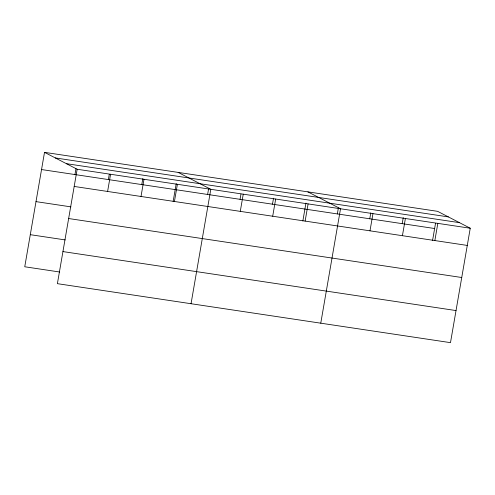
<?xml version="1.0" encoding="UTF-8"?>
<svg xmlns="http://www.w3.org/2000/svg" width="495" height="495" viewBox="0 0 495 495"><rect width="100%" height="100%" fill="white"/><g stroke="black" fill="none" stroke-linecap="round" stroke-linejoin="round"><path stroke-width="0.74" d="M44.513 152.349L77.158 169.253L57.395 283.666L450.487 342.651L470.25 228.232L437.605 211.334L44.513 152.349L24.75 266.768L59.678 272.009M74.955 174.556L75.989 168.578M108.368 179.567L109.271 174.339M107.601 191.46L110.571 174.265M141.78 184.585L142.814 178.602M141.013 196.472L143.983 179.277M173.132 201.533L176.226 183.614M174.426 201.484L177.396 184.295M207.622 194.461L208.655 188.484M191.045 303.72L210.808 189.307L178.163 172.402M240.056 199.33L240.96 194.096M240.273 211.365L243.243 194.17M272.485 204.194L273.518 198.217M272.702 216.235L275.672 199.04M302.853 220.999L305.947 203.08M305.13 221.098L308.1 203.903M337.343 213.927L338.376 207.95M320.766 323.186L340.529 208.772L307.884 191.868M369.771 218.796L370.805 212.813M369.988 230.831L372.958 213.636M402.206 223.66L403.239 217.676M402.423 235.694L405.393 218.505M432.574 240.465L435.538 223.294M434.851 240.564L437.821 223.369M55.285 157.93L448.377 216.909M66.386 163.672L459.478 222.657M77.158 169.253L470.25 228.232M41.543 169.544L434.635 228.523M74.188 186.448L467.28 245.427M35.999 201.626L70.934 206.867M68.65 218.53L461.736 277.509M30.294 234.679L65.222 239.92M62.939 251.584L456.031 310.569"/></g></svg>
